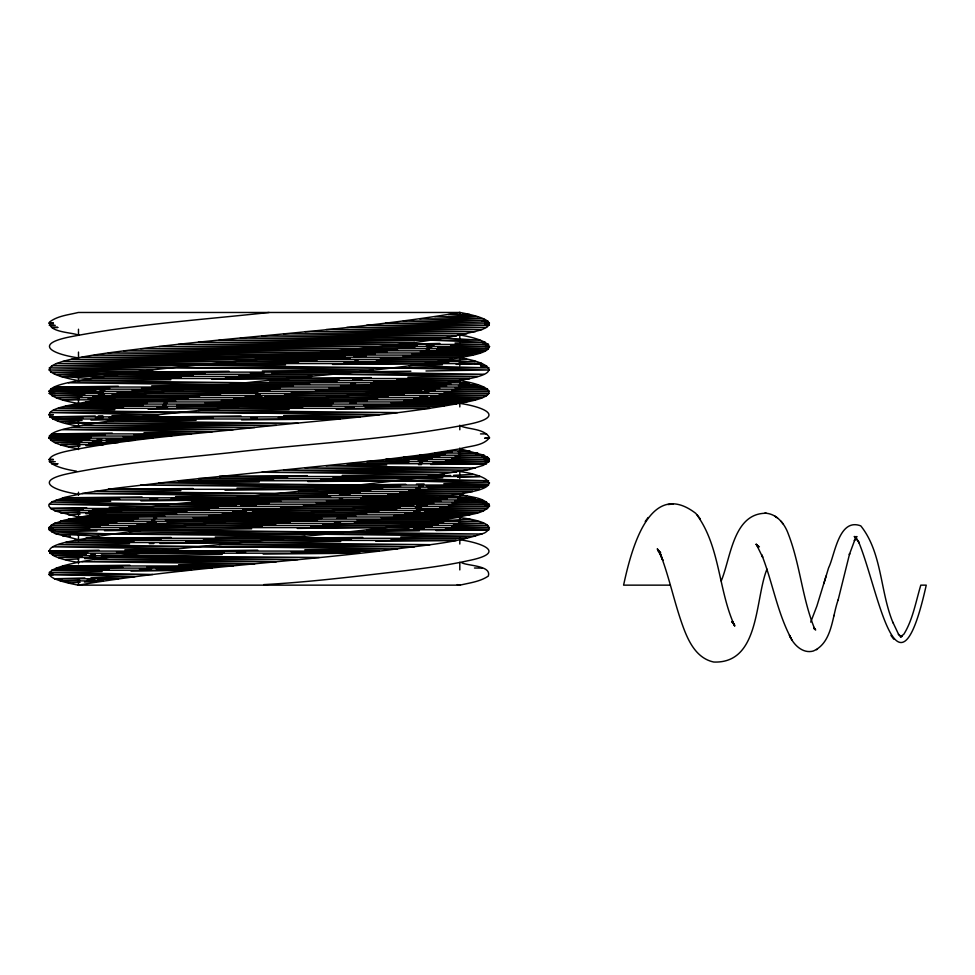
<?xml version="1.0" encoding="UTF-8"?>
<svg xmlns="http://www.w3.org/2000/svg" width="975" height="975" viewBox="0 0 975 975"><rect width="100%" height="100%" fill="white"/><g stroke="black" fill="none" stroke-linecap="round" stroke-linejoin="round"><path stroke-width="1.46" d="M458.189 334.839C476.836 337.155 509.62 347.575 470.645 355.619C391.852 371.512 311.147 375.022 231.465 384.369C177.511 390.28 123.167 394.302 69.907 405.137C31.895 412.754 53.893 422.273 77.378 425.917M459.115 494.081C468.804 497.384 483.588 496.446 489.535 505.793C483.137 514.447 469.584 513.874 460.017 516.982L78.28 516.982L55.807 511.119L50.639 508.462L48.762 505.793L49.64 503.673L52.638 501.54L64.838 497.274L84.898 493.021L115.879 488.219L183.142 480.236L380.908 459.993L427.525 454.143L460.017 448.817L483.783 455.203L488.804 458.396L489.365 461.065L483.368 465.319L469.146 469.584L418.494 478.103L345.089 486.622L171.673 504.197L103.447 512.716L64.179 520.175L53.345 523.904L48.872 527.633L49.64 530.29L54.929 533.496L79.182 539.882M792.029 640.1L789.433 635.371C793.284 644.414 802.596 654.067 813.333 651.007C832.333 642.732 832.053 616.773 838.147 599.918M838.098 600.112L849.652 553.593L849.371 554.531L854.929 539.553L854.319 540.564L856.769 536.506L855.294 538.456M766.984 569.107C754.747 599.259 760.025 663.792 713.761 662.037C694.31 657.869 686.546 637.077 680.842 620.368C673.445 598.418 668.655 575.64 660.331 553.995L662.817 560.308L660.331 553.995M834.149 615.725L834.332 615.03M823.814 583.72L828.445 568.291M721.22 580.978C730.86 557.968 733.2 512.996 766.277 513.252C777.258 514.325 784.863 524.221 788.3 533.947C800.268 564.781 802.169 598.65 814.82 629.216L813.82 627.352L815.685 629.984L814.027 628.741M826.118 575.981L816.904 605.987L810.725 622.111M828.579 567.828C834.868 555.348 838.634 517.554 860.779 525.866C882.314 552.801 880.011 591.703 893.076 622.879L892.868 622.282L898.816 634.859L898.414 634.286L901.339 636.663L900.205 636.395L902.216 636.346L900.437 636.858L903.837 634.237C912.649 620.149 915.781 601.953 920.802 585.146L926.238 585.146C897.293 715.467 878.451 589.57 858.719 542.124L859.121 542.783L854.783 536.628L856.233 537.883L854.185 536.543L856.72 536.811M79.182 403.54C51.139 399.348 32.248 389.22 73.101 381.712C150.857 367.185 230.124 362.956 308.612 354.023C365.966 347.003 424.478 344.723 480.577 330.05C505.732 320.946 468.11 314.048 460.017 312.475L78.28 312.475C68.567 314.913 57.623 315.778 49.493 322.067C48.494 332.731 72.26 332.109 79.182 335.376M732.652 622.586L731.945 621.952L734.614 625.048L732.298 621.404L734.76 626.133C718.027 589.997 720.44 545.793 695.784 513.386C648.692 477.141 630.545 553.166 623.586 585.146L670.13 585.146M648.119 517.518L645.218 521.503M77.378 562.246C49.725 557.992 33.954 548.023 72.284 540.942C128.347 530.01 185.445 525.757 242.166 519.638C318.301 510.79 395.375 507.219 470.645 491.948C507.049 484.733 480.736 474.191 460.919 471.717M817.464 649.143L816.55 649.716M339.105 379.909L269.149 380.64L460.017 380.64C485.721 384.552 506.281 394.375 466.818 401.944C395.058 415.752 321.86 419.945 249.344 428.049C189.698 434.521 129.614 438.713 70.688 450.413C33.638 457.555 51.175 467.232 76.501 471.181M78.28 448.817C52.577 444.905 32.004 435.082 71.48 427.513C127.201 416.508 183.983 412.315 240.386 406.209C316.875 397.386 394.266 393.644 469.901 378.519C508.487 370.902 479.273 360.226 459.115 357.74M460.017 448.817C469.584 445.709 483.137 446.282 489.535 437.629C484.331 428.817 470.645 429.548 461.797 426.441M78.28 585.146C180.984 567.84 285.273 562.709 388.586 549.997C420.652 545.354 453.789 543.721 484.575 532.959C501.723 522.588 462.211 517.457 457.263 517.518C344.151 535.921 229.393 541.04 115.879 556.396C94.197 559.26 3.912 570.948 78.28 585.146L460.017 585.146C469.584 582.867 479.992 581.734 488.292 576.091C491.924 565.439 467.854 565.975 461.797 562.782M460.017 312.475C355.814 330.025 250.014 335.205 145.202 348.16C132.161 350.452 -10.177 363.273 78.28 380.64L247.54 382.773L337.094 381.883M269.149 312.475C203.458 319.617 137.256 323.98 72.284 336.448C33.942 343.517 49.725 353.498 77.378 357.74M667.985 504.538L673.372 504.038M466.818 359.348L439.518 361.469L344.004 362.371M466.818 495.678L439.518 497.811L360.677 498.542M450.913 383.931L434.85 384.906L340.543 385.783M459.676 383.394L469.901 382.773L68.396 382.773L226.151 384.906L477.847 384.906L458.506 385.612M68.396 446.684L80.084 445.977M85.922 445.612L103.447 444.551L60.45 444.551L79.792 443.844M452.376 452.01L434.85 453.07L477.847 453.07L458.506 453.789M458.213 451.657L469.901 450.938L448.293 450.938M68.396 514.849L80.084 514.142M85.922 513.788L103.447 512.716L187.103 511.948M469.901 519.114L434.85 521.247L354.23 521.991M68.408 583.013L80.084 582.307M84.472 582.038L103.447 580.893L60.438 580.893L79.792 580.174M450.657 475.483L430.012 476.507L333.084 477.397M453.607 475.337L472.765 474.374M65.52 559.589L78.792 558.919M84.691 558.626L108.286 557.456L297.923 559.589L94.295 559.589L276.364 561.722L81.985 561.722L254.731 563.842L178.596 564.696M448.719 362.602L424.99 363.602L332.512 364.443M459.103 362.164L475.422 361.469L62.875 361.469L212.111 363.602L298.521 362.798M79.194 399.128L62.875 399.823L475.422 399.823L403.857 400.615M88.091 398.751L113.307 397.69L199.717 396.898M447.245 499.005L326.442 500.833M457.628 498.566L475.422 497.811L62.875 497.811L142.058 496.933M446.599 386.051L328.843 387.855M88.725 443.515L118.487 442.418L54.502 442.418L81.839 441.699M445.112 454.277L419.811 455.203L483.783 455.203L454.935 455.971M79.792 512.009L60.45 512.716L477.847 512.716L404.832 513.557M88.725 511.68L118.487 510.595L209.454 509.767M443.625 522.503L322.774 524.245M458.506 521.954L477.847 521.247L60.45 521.247L133.465 520.406M87.226 579.906L94.673 579.638M97.646 579.528L118.475 578.76L54.502 578.76L84.874 577.956M82.095 420.347L58.244 421.115L94.295 423.247L276.364 425.38L81.985 425.38L254.731 427.513L71.48 427.513L233.244 429.646L62.875 429.646L212.111 431.767L144.007 432.681M91.028 420.054L213.196 418.19M442.796 477.713L320.568 479.481M457.702 477.238L480.053 476.507L219.107 476.507L307.235 475.666M82.095 556.676L58.244 557.456L319.203 557.456L52.979 555.323L86.287 554.519M89.542 556.445L95.501 556.25M101.473 556.055L222.276 554.434M442.455 364.76L408.964 365.735L489.072 367.867L49.225 367.867L152.758 369.988L48.872 369.988L134.977 372.121L228.991 371.28M456.154 364.357L482.04 363.602L474.472 363.517M82.144 396.935L56.257 397.69L482.04 397.69L413.961 398.507M92.796 396.618L220.594 394.741M440.932 501.138L316.18 502.905M454.63 500.736L482.04 499.943L474.472 499.846M439.762 388.196L315.376 389.951M454.947 387.794L483.783 387.038L54.502 387.038L118.304 386.246M92.467 441.419L101.571 441.175M106.129 441.053L134.977 440.298L50.639 440.298L89.688 439.481M439.762 456.373L403.321 457.336L487.658 457.336L451.62 458.092M83.35 509.827L54.502 510.595L483.783 510.595L424.552 511.327M92.467 509.584L218.376 507.719M438.238 524.574L310.818 526.329M453.424 524.172L483.783 523.368L54.515 523.368L116.781 522.6M90.943 577.797L134.977 576.627L48.872 574.494L53.381 574.397M53.406 391.182L48.872 391.292L53.418 391.377M439.908 343.407L397.532 344.431L198.303 342.298L414.46 342.298L219.095 340.165L480.053 340.165L444.003 338.045L261.934 335.912L456.312 335.912L283.567 333.779L466.818 333.779L305.053 331.646L475.422 331.646L326.186 329.513L482.04 329.513L346.783 327.393L486.598 327.393L366.637 325.26L489.072 325.26L385.527 323.127L489.426 323.127L403.321 320.994L487.658 320.994L419.811 318.874L483.795 318.874L434.85 316.741L477.86 316.741L448.281 314.608L469.889 314.608L462.284 314.523M455.045 343.029L485.306 342.298L430.012 340.165L240.386 338.045L444.003 338.045M53.272 414.619L48.75 414.728L53.32 414.802M59.024 419.067L52.979 418.994L83.253 418.251M95.367 417.958L102.936 417.775M108.993 417.629L241.069 415.959M53.272 550.96L48.75 551.07L53.32 551.143M90.821 554.409L95.367 554.3M101.424 554.153L224.348 552.447M84.874 394.814L51.699 395.558L486.598 395.558L430.609 396.301M98.438 394.509L104.471 394.375M112.015 394.205L257.753 392.438M53.381 438.067L48.872 438.165L54.905 438.263M433.814 503.258L303.359 504.989M451.913 502.844L486.598 502.064L191.514 502.064L280.971 501.247M96.939 530.875L51.699 531.887L113.307 534.02L305.053 536.153L215.256 537.03M104.471 530.705L251.66 528.828M417.239 345.82L379.348 346.564L178.193 344.431L488.487 344.431L450.584 345.174M426.343 345.65L433.912 345.491M421.578 390.548L291.22 392.133M424.576 390.487L435.094 390.268M451.62 389.915L487.658 389.171L50.639 389.171L109.724 388.355M55.868 416.947L49.81 416.861L95.282 415.972M98.317 415.911L102.863 415.825M111.967 415.643L158.949 414.728L49.81 412.596L397.532 412.596L198.303 410.463L289.173 409.634M97.195 439.323L101.705 439.225M106.202 439.128L152.77 438.165L48.872 438.165L91.321 437.422M432.096 458.494L385.539 459.469L489.426 459.469L445.465 460.224M483.941 480.858L488.487 480.773L414.472 478.64L198.303 478.64L287.662 477.811M86.678 507.707L50.639 508.462L487.658 508.462L416.459 509.438M109.212 507.244L236.425 505.586M432.096 526.658L297.302 528.413M451.62 526.256L487.658 525.501L50.639 525.501L108.213 524.708M55.868 553.288L49.81 553.191L87.713 552.459M116.512 551.899L257.729 550.18M480.529 365.844L486.598 365.735L480.553 365.649M55.282 393.522L49.225 393.425L103.472 392.425M117.037 392.182L269.88 390.366M413.729 505.586L280.544 507.158M416.739 505.525L427.294 505.33M448.39 504.952L489.072 504.197L483.015 504.112M55.282 529.852L49.225 529.766L89.907 529.011M120.047 528.462L262.299 526.768M414.923 347.795L360.104 348.697L158.949 346.564L489.548 346.564L437.775 347.417M427.111 347.587L431.681 347.514M428.781 392.352L284.481 394.168M443.942 392.084L489.426 391.292L48.872 391.292L95.696 390.561M123.155 436.873L171.673 436.032L49.225 436.032L105.227 435.191M409.073 460.858L366.624 461.589L489.072 461.589L484.551 461.516M418.178 460.7L427.269 460.541M405.795 484.27L360.104 485.026L158.949 482.893L259.24 482.003M416.447 484.1L424.064 483.978M443.857 483.649L489.548 482.893L397.52 480.773L307.868 481.565M409.073 529.023L366.624 529.766L489.072 529.766L436.093 530.558M413.619 528.95L424.235 528.767M445.465 528.389L489.426 527.633L48.872 527.633L53.418 527.707M98.999 550.241L48.75 551.07L379.348 551.07L291.208 551.85M124.885 549.815L178.193 548.937L52.991 546.804L414.472 546.804L219.107 544.672L430.012 544.672L240.386 542.539L65.532 542.539L134.038 541.795M410.889 371.219L271.623 372.864M425.99 370.987L489.426 369.988L391.597 367.867L56.257 363.602L482.04 363.602M100.218 390.487L104.752 390.427M131.942 390L280.325 388.306M404.308 394.692L264.908 396.301M439.116 394.18L489.072 393.425L49.225 393.425M133.989 434.765L191.514 433.899L51.699 433.899L112.222 433.095M408.842 462.796L346.783 463.722L486.598 463.722L430.609 464.466M419.445 462.638L422.467 462.589M433.071 462.43L489.072 461.589M400.311 507.731L242.812 509.462M415.423 507.487L421.456 507.39M439.579 507.11L489.426 506.33L484.88 506.257M48.872 527.633L100.218 526.829M128.919 526.378L275.779 524.672M419.445 530.802L346.783 531.887L129.334 531.887L475.422 536.153L400.81 536.981M102.204 571.569L49.225 572.362L152.77 574.494L48.872 574.494L53.406 574.567M130.967 571.143L191.514 570.241L51.699 570.241L109.2 569.473M397.568 350.001L339.982 350.817L140.766 348.697L488.487 348.697L436.971 349.428M426.355 349.586L429.39 349.538M387.148 352.085L319.191 352.95L123.825 350.817L485.306 350.817L420.371 351.658M141.533 387.916L293.39 386.222M388.233 396.862L233.707 398.556M420.018 396.447L427.586 396.337M114.904 409.671L52.979 410.463L379.348 414.728L283.615 415.582M148.127 409.244L302.677 407.55M386.722 465.051L326.198 465.855L475.422 467.988L305.053 467.988L466.818 470.121L283.567 470.121L456.312 472.241L261.934 472.241L444.003 474.374L342.188 475.337M418.507 464.624L421.529 464.587M400.603 486.293L237.01 488.109M418.787 486.025L423.333 485.964M426.355 485.916L488.487 485.026L483.941 484.941M382.627 488.475L224.981 490.181M415.85 488.048L420.371 487.987M427.928 487.89L485.306 487.159L339.995 487.159L140.766 485.026L488.487 485.026M110.711 501.284L51.699 502.064L171.673 504.197L269.027 503.332M140.985 500.882L298.521 499.127M396.764 509.718L252.513 511.339M137 524.306L290.355 522.576M139.462 569.071L151.576 568.913M156.11 568.852L212.111 568.108L56.257 568.108L122.813 567.304M375.326 354.181L297.923 355.083L108.286 352.95L480.053 352.95L411.755 353.754M371.378 377.593L211.831 379.312M407.879 377.179L477.847 376.387L333.121 374.254L238.814 375.131M151.722 385.832L309.831 384.101M377.666 398.946L221.349 400.628M367.307 401.018L204.884 402.748M123.508 407.574L58.244 408.342L430.012 408.342L336.119 409.207M156.902 407.184L167.529 407.062M176.633 406.953L331.622 405.308M370.768 490.571L297.923 491.412L472.765 491.412L399.689 492.217M408.72 490.12L480.053 489.292L108.286 489.292L193.099 488.512M175.549 496.555L327.356 494.934M119.791 499.176L56.257 499.943L482.04 499.943M150.053 498.81L157.609 498.725M171.222 498.554L330.647 496.86M378.982 511.887L222.373 513.581M413.912 511.461L419.993 511.388M366.807 513.983L208.796 515.678M151.71 520.199L154.757 520.163M165.409 520.041L321.908 518.371M147.164 522.222L156.28 522.112M166.908 521.978L317.448 520.37M362.737 537.408L203.373 539.102M129.577 543.843L58.244 544.672L397.532 548.937L304.834 549.766M149.309 543.611L153.867 543.55M159.937 543.489L340.738 541.552M129.87 565.232L62.875 565.975L233.244 565.975L147.018 567.011M344.87 356.472L276.364 357.216L94.295 355.083L472.765 355.083L402.736 355.838M354.01 356.375L366.186 356.241M350.049 358.373L254.731 359.348L81.985 357.216L463.527 357.216L380.311 358.057M316.948 360.665L233.244 361.469L71.48 359.348L452.4 359.348L376.301 360.08M354.997 360.287L358.044 360.263M225.42 377.215L312.146 376.387L60.45 376.387L90.005 378.519L181.289 377.642M78.28 380.64L170.857 379.714M352.792 379.763L361.92 379.665M396.898 379.287L469.901 378.519L90.005 378.519M373.51 381.518L460.017 380.64M350.915 383.711L355.485 383.663M370.695 383.516L448.293 382.773M175.683 401.078L85.898 401.944L466.818 401.944L390.938 402.736M147.396 403.333L74.77 404.077L456.312 404.077L363.553 404.991M164.044 403.163L167.066 403.138M143.179 405.368L65.532 406.209L444.003 406.209L364.979 406.953M162.971 405.149L166.018 405.112M176.67 405.003L333.267 403.333M349.964 403.163L356.033 403.102M345.223 407.148L354.339 407.062M180.911 490.596L94.295 491.412L276.364 493.545L360.104 492.643M339.458 494.812L350.049 494.703M387.867 494.325L463.527 493.545L81.985 493.545L254.731 495.678L452.4 495.678L362.602 496.555M176.731 514.02L90.005 514.849L469.901 514.849L393.863 515.653M78.28 516.982L164.787 516.116M138.352 518.371L68.396 519.114L448.293 519.114L357.008 519.992M153.562 518.212L156.609 518.176M193.111 517.786L355.838 516.055M337.094 518.212L346.198 518.127M381.103 517.774L460.017 516.982M171.125 537.457L85.898 538.285L466.818 538.285L390.938 539.077M161.009 539.528L74.77 540.418L456.312 540.418L375.716 541.21M185.811 541.235L351.475 539.48M285.517 364.882L51.699 365.735L373.047 369.988L262.348 370.987M204.908 373.474L118.487 374.254L50.639 372.121L353.486 372.121L483.783 374.254L54.515 374.254L103.447 376.387L193.184 375.558M250.392 373.059L264.042 372.938M255.584 394.424L260.142 394.388M245.2 396.484L261.885 396.337M98.78 399.823L188.224 398.982M251.05 417.848L257.12 417.788M278.314 417.592L360.104 416.861L49.81 416.861M196.121 420.31L108.286 421.115L297.923 423.247L65.52 423.247M241.556 419.896L339.995 418.994L52.979 418.994M273.609 479.907L178.193 480.773L488.487 480.773M339.458 498.749L342.493 498.712M240.996 505.538L256.206 505.403M232.733 511.522L246.431 511.4M334.462 522.173L340.543 522.112M236.511 552.337L245.627 552.264M263.177 554.068L360.104 553.191L49.81 553.191M53.393 323.127L48.872 323.127L53.418 323.212M53.759 325.26L49.213 325.26L55.27 325.345M57.769 327.393L51.699 327.393L57.744 327.466M480.517 433.899L486.598 433.899M53.381 459.469L48.872 459.469L53.418 459.542M53.759 461.589L49.225 461.589L55.282 461.687M489.072 504.197L49.225 504.197L152.77 506.33L489.426 506.33M49.225 529.766L146.701 529.766L482.04 534.02L56.257 534.02L98.78 536.153M60.45 444.551L68.055 444.637M62.875 536.153L70.493 536.238M474.472 568.011L482.04 568.108M60.438 580.893L68.043 580.978M481.601 320.909L487.658 320.994M476.19 455.106L483.783 455.203M481.601 457.251L487.658 457.336M54.502 578.76L62.095 578.857M482.418 344.346L488.487 344.431M484.892 323.054L489.426 323.127M484.977 346.491L489.548 346.564M483.381 459.371L489.426 459.469M484.551 325.175L489.072 325.26M263.738 584.622C310.769 582.051 357.837 576.14 404.747 570.765C426.051 568.023 447.403 565.305 468.39 560.649C506.403 553.044 484.392 543.514 460.919 539.882M764.9 513.082L766.277 513.252M457.251 584.622L460.017 585.146M460.919 403.54C484.392 407.184 506.403 416.703 468.39 424.32C390.256 439.579 310.403 443.369 231.465 452.546C177.511 458.445 123.167 462.467 69.907 473.314C31.895 480.919 53.893 490.449 77.378 494.081M756.746 545.159L759.415 546.817M774.967 516.177L776.271 517.079M776.234 517.043L777.502 517.908M660.684 552.935L657.82 550.375L660.087 552.411M660.477 552.727L657.26 548.815L661.867 557.871M757.733 545.854L756.161 544.379L758.099 546.804L756.247 544.135L762.682 557.286L761.792 554.921C772.627 582.355 777.172 612.227 791.103 638.406M893.734 639.161L890.955 635.395M781.036 521.259L783.169 523.989M697.149 514.8L700.342 519.053M856.489 538.395L859.121 542.783M732.298 621.404L733.907 624.487M459.81 312.475L459.81 317.046M459.81 335.327L459.81 342.944M459.81 356.655L459.81 365.796M459.81 379.507L459.81 388.647M459.81 403.882L459.81 406.916M459.81 425.197L459.81 429.768M459.81 448.049L459.81 458.713M459.81 470.901L459.81 478.518M459.81 493.752L459.81 501.369M459.81 516.604L459.81 527.268M459.81 537.932L459.81 544.026M459.81 562.295L459.81 569.912M78.488 329.233L78.488 335.327M78.488 352.085L78.488 358.178M78.488 377.983L78.488 381.03M78.488 396.264L78.488 403.882M78.488 419.104L78.488 426.721M78.488 440.432L78.488 449.572M78.488 492.229L78.488 495.276M78.488 508.987L78.488 516.604M78.488 534.885L78.488 540.979M78.488 556.201L78.488 563.818M78.488 579.053L78.488 585.146M489.426 438.165L484.916 438.165L489.426 438.165M57.769 463.722L51.699 463.722L57.744 463.808"/></g></svg>
